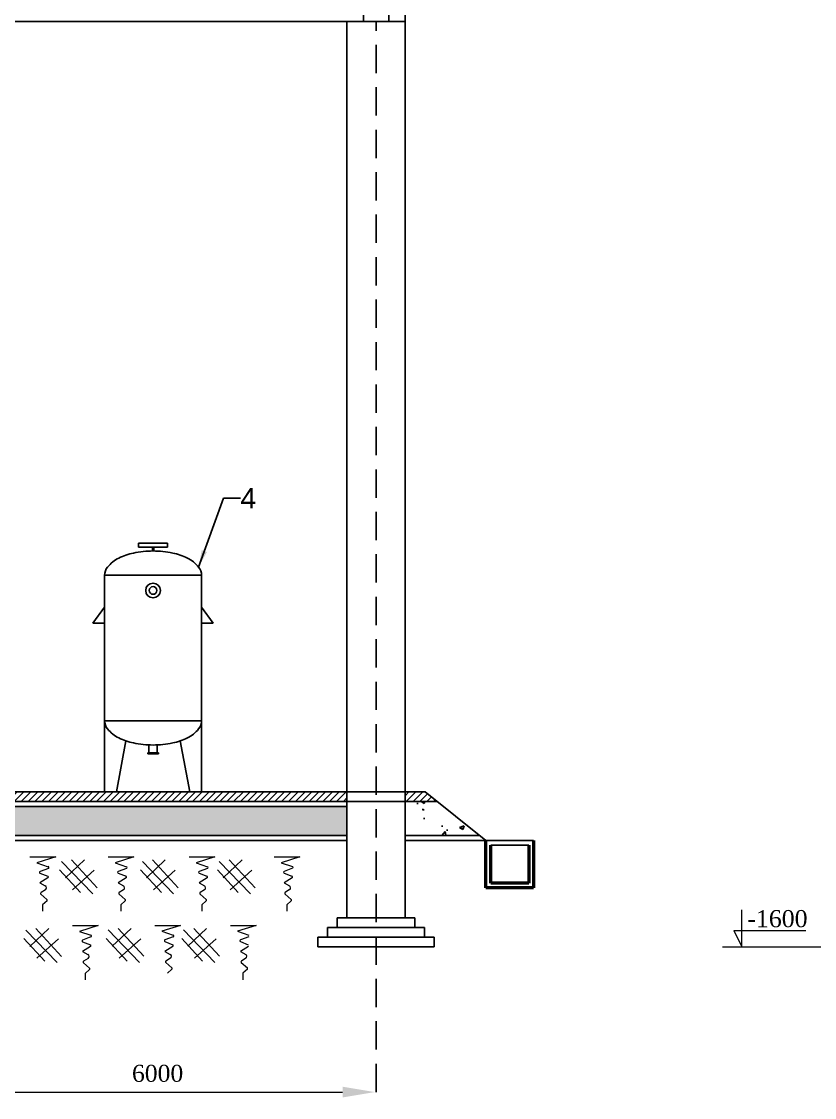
# Model space of a CAD drawing. Header units: inches. Extents: x 102447 to 288095, y 37526 to 105682.
# Drawn here: x 110512 to 111914, y 76817 to 78717 of the extents above; entities that cross this region are included whole.
import ezdxf

# ---------------------------------------------------------------- set-up
doc = ezdxf.new("R2010")
doc.units = ezdxf.units.IN
doc.header["$LTSCALE"] = 200
doc.header["$MEASUREMENT"] = 0
doc.linetypes.add('DASHED2', pattern=[0.375, 0.25, -0.125])
doc.linetypes.add('HIDDENX2', pattern=[0.75, 0.5, -0.25])
for name, color, linetype, lineweight in [('cat', 5, 'DASHED2', 25), ('chinh', 7, 'Continuous', 50), ('KI HIEU', 40, 'Continuous', 25), ('kich thuoc', 112, 'Continuous', 18), ('nen', 30, 'Continuous', 20)]:
    doc.layers.add(name, color=color, linetype=linetype, lineweight=lineweight)
doc.styles.get("Standard").update_dxf_attribs({"font": 'Font - TrueType - Arial.ttf'})
doc.dimstyles.get("Standard").update_dxf_attribs({"dimtxt": 30, "dimasz": 30, "dimexe": 0.18, "dimexo": 0.0625, "dimgap": 1, "dimtad": 1, "dimtoh": 1, "dimdec": 0, "dimzin": 0, "dimdsep": 46, "dimtxsty": 'Standard', "dimcen": 0.09, "dimadec": 0, "dimazin": 0, "dimtfac": 1, "dimtdec": 0, "dimtofl": 0, "dimtmove": 0, "dimatfit": 3, "dimfxl": 1, "dimtolj": 1, "dimtzin": 0, "dimarcsym": 0})
pattern_1 = [(45, (74868.65, 69824.75), (-6.0569414, 6.0569414), [])]

msp = doc.modelspace()

# ---------------------------------------------------------------- hatches: boundary and pattern name
at = {"layer": 'cat'}
h = msp.add_hatch(dxfattribs=at)
h.set_pattern_fill('ANSI31', color=256, scale=68.526469, style=0)
h.set_pattern_definition(pattern_1)
edge = h.paths.add_edge_path()
edge.add_line((106026.5, 77349.8), (107213.5, 77349.8))
h.paths.add_polyline_path([(110162.5, 77356.6), (110162.5, 77339.5), (111087.6, 77339.5), (111087.6, 77356.6)])
h = msp.add_hatch(dxfattribs=at)
h.set_pattern_fill('ANSI31', color=256, scale=68.526469, style=0)
h.set_pattern_definition([(45, (74514.543, 69825.52), (-6.0569414, 6.0569414), [])])
edge = h.paths.add_edge_path()
edge.add_line((111785.9, 77350.6), (110598.8, 77350.6))
h.paths.add_polyline_path([(106976, 77339.5), (106976, 77356.6), (106894.9, 77356.6), (106878, 77339.5)])
h = msp.add_hatch(dxfattribs=at)
h.set_pattern_fill('ANSI31', color=256, scale=68.526469, style=0)
h.set_pattern_definition(pattern_1)
edge = h.paths.add_edge_path()
edge.add_line((112140, 77349.8), (110953, 77349.8))
h.paths.add_polyline_path([(108003.9, 77356.6), (108003.9, 77339.5), (107078.8, 77339.5), (107078.8, 77356.6)])
h = msp.add_hatch(dxfattribs=at)
h.set_pattern_fill('ANSI31', color=256, scale=68.526469, style=0)
h.set_pattern_definition([(45, (76888.821, 69821.266), (-6.0569414, 6.0569414), [])])
edge = h.paths.add_edge_path()
edge.add_line((108046.7, 77346.3), (109233.7, 77346.3))
edge = h.paths.add_edge_path()
edge.add_line((113258.4, 77339.5), (113258.4, 77356.6))
edge.add_line((113258.4, 77356.6), (112281.9, 77356.6))
edge.add_line((112281.9, 77356.6), (112281.9, 77339.5))
edge.add_line((112281.9, 77339.5), (113241.3, 77339.5))
h = msp.add_hatch(dxfattribs=at)
h.set_pattern_fill('ANSI31', color=256, scale=68.526469, style=0)
h.set_pattern_definition([(45, (73707.245, 69821.266), (-6.0569414, 6.0569414), [])])
edge = h.paths.add_edge_path()
edge.add_line((113301.4, 77346.3), (112114.4, 77346.3))
h.paths.add_polyline_path([(109031.8, 77356.6), (109031.8, 77339.5), (108106.7, 77339.5), (108106.7, 77356.6)])
h = msp.add_hatch(dxfattribs=at)
h.set_pattern_fill('ANSI31', color=256, scale=68.526469, style=0)
h.set_pattern_definition([(45, (78050.226, 69824.75), (-6.0569414, 6.0569414), [])])
edge = h.paths.add_edge_path()
edge.add_line((109208.1, 77349.8), (110395.1, 77349.8))
h.paths.add_polyline_path([(113327, 77356.6), (113327, 77339.5), (114303.5, 77339.5), (114303.5, 77356.6)])
h = msp.add_hatch(dxfattribs=at)
h.set_pattern_fill('ANSI31', color=256, scale=68.526469, style=0)
h.set_pattern_definition([(45, (78813.611, 69818.596), (-6.0569414, 6.0569414), [])])
edge = h.paths.add_edge_path()
edge.add_line((116084.9, 77343.7), (114897.9, 77343.7))
h.paths.add_polyline_path([(111247.1, 77339.5), (111225.6, 77356.6), (111190.4, 77356.6), (111190.4, 77339.5)])
at = {"layer": 'KI HIEU', "linetype": 'HIDDENX2', "ltscale": 100}
h = msp.add_hatch(dxfattribs=at)
h.set_pattern_fill('AR-CONC', color=256, scale=11.421078, style=0)
h.set_pattern_definition([(50, (66190.465, 69974.37), (81.91885, -7.16697), [8.56581, -94.2239]), (355, (66190.465, 69974.37), (-15.8469, 85.90845), [6.85265, -75.37912]), (100.4514, (66197.29, 69973.775), (66.07201, 78.74143), [7.27982, -80.07799]), (46.1842, (66190.46, 69997.21), (121.89044, -18.90406), [12.8487, -141.33584]), (96.6356, (66200.62, 69995.64), (106.74856, 111.25476), [10.91973, -120.11696]), (351.1842, (66190.46, 69997.21), (106.74847, 111.25485), [10.27897, -113.06867]), (21, (66201.886, 69991.504), (68.17322, -45.98342), [8.56581, -94.2239]), (326, (66201.89, 69991.504), (27.78923, 82.81995), [6.85265, -75.37912]), (71.4514, (66207.57, 69987.67), (95.96248, 36.83646), [7.27982, -80.07799]), (37.5, (66190.465, 69974.373), (1.388787, 38.020068), [0, -74.46543, 0, -76.521224, 0, -75.664643]), (7.5, (66190.465, 69974.373), (30.045378, 45.04607), [0, -43.62852, 0, -72.75227, 0, -28.838223]), (327.5, (66164.996, 69974.373), (60.968278, -2.57601), [0, -28.552696, 0, -89.08441, 0, -118.20816]), (317.5, (66153.575, 69974.373), (66.60615, 11.43307), [0, -37.118504, 0, -59.161185, 0, -83.944925])])
h.paths.add_polyline_path([(110059.7, 77279.5), (110059.7, 77330.9), (109134.6, 77330.9), (109134.6, 77279.5)])
h.paths.add_polyline_path([(111087.6, 77279.5), (111087.6, 77330.9), (110162.5, 77330.9), (110162.5, 77279.5)])
h = msp.add_hatch(dxfattribs=at)
h.set_pattern_fill('AR-CONC', color=256, scale=11.421078, style=0)
h.set_pattern_definition([(50, (68194.38, 69974.95), (81.91885, -7.16697), [8.56581, -94.2239]), (355, (68194.38, 69974.95), (-15.8469, 85.90845), [6.85265, -75.37912]), (100.4514, (68201.21, 69974.35), (66.07201, 78.74143), [7.27982, -80.07799]), (46.1842, (68194.38, 69997.79), (121.89044, -18.90406), [12.8487, -141.33584]), (96.6356, (68204.54, 69996.22), (106.74856, 111.25476), [10.91973, -120.11696]), (351.1842, (68194.38, 69997.79), (106.74847, 111.25485), [10.27897, -113.06867]), (21, (68205.8, 69992.08), (68.17322, -45.98342), [8.56581, -94.2239]), (326, (68205.8, 69992.08), (27.78923, 82.81995), [6.85265, -75.37912]), (71.4514, (68211.48, 69988.25), (95.96248, 36.83646), [7.27982, -80.07799]), (37.5, (68194.38, 69974.948), (1.388787, 38.020068), [0, -74.46543, 0, -76.521224, 0, -75.664643]), (7.5, (68194.38, 69974.95), (30.045378, 45.04607), [0, -43.62852, 0, -72.75227, 0, -28.838223]), (327.5, (68168.912, 69974.948), (60.968278, -2.57601), [0, -28.552696, 0, -89.08441, 0, -118.20816]), (317.5, (68157.49, 69974.95), (66.60615, 11.43307), [0, -37.118504, 0, -59.161185, 0, -83.944925])])
h.paths.add_polyline_path([(111322.4, 77279.5), (111247.1, 77339.5), (111190.4, 77339.5), (111190.4, 77280.1)])

# ---------------------------------------------------------------- linework, layer by layer
for p, q in [((111190.5, 78717.4), (111190.5, 78953.6)), ((111116.7, 78717.4), (111116.7, 78788.9)), ((111161.5, 78717.4), (111161.5, 78788.9)), ((109083.3, 78717.4), (111190.5, 78717.4)), ((111161.5, 78717.4), (111116.7, 78717.4)), ((110719.2, 77788.8), (110719.2, 77795.6)), ((110719.2, 77795.6), (110743.9, 77795.6)), ((110743.8, 77788.8), (110719.2, 77788.8)), ((110743.8, 77788.8), (110743.8, 77782.1)), ((110743.8, 77788.8), (110770.6, 77788.8)), ((110770.6, 77795.6), (110743.9, 77795.6)), ((110746.1, 77788.8), (110746, 77782.1)), ((110770.6, 77788.8), (110770.6, 77795.6)), ((110659.3, 77482.2), (110659.3, 77739.2)), ((110830.7, 77482.2), (110830.7, 77739.2)), ((110659.3, 77683), (110638.5, 77654.8)), ((110830.7, 77683), (110851.4, 77654.8)), ((110638.5, 77654.8), (110659.3, 77654.8)), ((110851.4, 77654.8), (110830.7, 77654.8)), ((110659.3, 77482.2), (110659.3, 77356.6)), ((110830.7, 77482.2), (110830.7, 77356.6)), ((110680.3, 77356.6), (110697.1, 77446.5)), ((110737.7, 77425.5), (110737.7, 77439.5)), ((110752.3, 77425.5), (110752.3, 77439.5)), ((110809.7, 77356.6), (110792.9, 77446.5)), ((110745, 77425.5), (110735.6, 77425.5)), ((110735.6, 77425.5), (110735.6, 77423.5)), ((110735.6, 77423.5), (110754.3, 77423.5)), ((110745, 77425.5), (110754.3, 77425.5)), ((110754.3, 77425.5), (110754.3, 77423.5)), ((110162.5, 77356.6), (111087.6, 77356.6)), ((111087.6, 77356.6), (110830.7, 77356.6)), ((111225.6, 77356.6), (111087.6, 77356.6)), ((111225.6, 77356.6), (111333.2, 77270.9)), ((110162.5, 77339.5), (111087.6, 77339.5)), ((111087.6, 77330.9), (110162.5, 77330.9)), ((111087.6, 77339.5), (111247.1, 77339.5)), ((111087.6, 77279.5), (110162.5, 77279.5)), ((111087.6, 77270.9), (110162.5, 77270.9)), ((111322.4, 77279.5), (111190.4, 77279.5)), ((111333.2, 77270.9), (111190.4, 77270.9)), ((111333.2, 77270.9), (111417.2, 77270.9)), ((111341.6, 77262.5), (111408.8, 77262.5))]:
    msp.add_line(p, q)
at = {"color": 2}
for p, q in [((111087.6, 77356.6), (111087.6, 78717.4)), ((111190.4, 78717.4), (111190.4, 77356.6))]:
    msp.add_line(p, q, dxfattribs=at)
at = {"color": 6}
for p, q in [((111087.6, 77356.6), (111087.6, 77133.9)), ((111190.4, 77356.6), (111190.4, 77133.9)), ((111087.6, 77133.9), (111070.5, 77133.9)), ((111070.5, 77133.9), (111070.5, 77116.8)), ((111190.4, 77133.9), (111087.6, 77133.9)), ((111190.4, 77133.9), (111207.6, 77133.9)), ((111207.6, 77133.9), (111207.6, 77116.8)), ((111139, 77116.8), (111053.4, 77116.8)), ((111053.4, 77116.8), (111053.4, 77099.6)), ((111139, 77116.8), (111224.7, 77116.8)), ((111224.7, 77116.8), (111224.7, 77099.6)), ((111139, 77099.6), (111036.2, 77099.6)), ((111036.2, 77099.6), (111036.2, 77082.5)), ((111139, 77099.6), (111241.8, 77099.6)), ((111241.8, 77099.6), (111241.8, 77082.5)), ((111036.2, 77082.5), (111139, 77082.5)), ((111241.8, 77082.5), (111139, 77082.5))]:
    msp.add_line(p, q, dxfattribs=at)
for points in [[(110659.3, 77739.2), (110830.7, 77739.2, 0.174705), (110825.4, 77753.7, 0.104203), (110805.6, 77769.5, 0.064948), (110779.6, 77778.5, 0.051099), (110745, 77782.1, 0.051099), (110710.3, 77778.5, 0.064948), (110684.4, 77769.5, 0.104203), (110664.5, 77753.7, 0.174705)], [(110830.7, 77482.2), (110659.3, 77482.2, 0.174705), (110664.5, 77467.6, 0.104203), (110684.4, 77451.9, 0.064948), (110710.3, 77442.9, 0.051099), (110745, 77439.3, 0.051099), (110779.6, 77442.9, 0.064948), (110805.6, 77451.9, 0.104203), (110825.4, 77467.6, 0.174705)]]:
    msp.add_lwpolyline(points, format="xyb", close=True)
for radius in [13, 13, 6.79]:
    msp.add_circle((110745, 77712.3), radius)
at = {"layer": 'cat', "color": 177, "true_color": 0x293189}
msp.add_line((111139, 76826.2), (111139, 78717.4), dxfattribs=at)
at = {"layer": 'chinh'}
for p, q in [((111333.2, 77186.9), (111333.2, 77270.9)), ((111417.2, 77270.9), (111417.2, 77186.9)), ((111341.6, 77195.3), (111341.6, 77262.5)), ((111408.8, 77262.5), (111408.8, 77195.3)), ((111408.8, 77195.3), (111341.6, 77195.3)), ((111417.2, 77186.9), (111333.2, 77186.9))]:
    msp.add_line(p, q, dxfattribs=at)
at = {"layer": 'kich thuoc', "linetype": 'Continuous', "lineweight": 20}
for p, q in [((111785.4, 77082.5), (111785.4, 77148.1)), ((111771.1, 77111.6), (111898.3, 77111.6)), ((111771.1, 77111.6), (111785.4, 77082.5)), ((111751.2, 77082.5), (112142.9, 77082.5)), ((110111.1, 76826.2), (111080, 76826.2))]:
    msp.add_line(p, q, dxfattribs=at)
msp.add_solid([(111080, 76835.7), (111080, 76816.7), (111137.1, 76826.2)], dxfattribs=at)
at = {"layer": 'nen', "linetype": 'ByBlock', "ltscale": 15}
for p, q in [((110527.4, 77241.5), (110572.9, 77241.5)), ((110527.4, 77241.5), (110572.9, 77241.5)), ((110572.9, 77241.5), (110539.8, 77231.3)), ((110572.9, 77241.5), (110539.8, 77231.3)), ((110539.8, 77231.3), (110559.8, 77224.4)), ((110539.8, 77231.3), (110559.8, 77224.4)), ((110583.1, 77233.8), (110638.2, 77176.2)), ((110583.1, 77233.8), (110638.2, 77176.2)), ((110623.5, 77236.2), (110590.2, 77204.7)), ((110623.5, 77236.2), (110590.2, 77204.7)), ((110600.7, 77236.2), (110646.3, 77187.2)), ((110600.7, 77236.2), (110646.3, 77187.2)), ((110665.6, 77241.5), (110711.1, 77241.5)), ((110665.6, 77241.5), (110711.1, 77241.5)), ((110711.1, 77241.5), (110678, 77231.3)), ((110711.1, 77241.5), (110678, 77231.3)), ((110678, 77231.3), (110698, 77224.4)), ((110678, 77231.3), (110698, 77224.4)), ((110726.2, 77233.8), (110781.2, 77176.2)), ((110726.2, 77233.8), (110781.2, 77176.2)), ((110766.6, 77236.2), (110733.3, 77204.7)), ((110766.6, 77236.2), (110733.3, 77204.7)), ((110743.8, 77236.2), (110789.4, 77187.2)), ((110743.8, 77236.2), (110789.4, 77187.2)), ((110808.6, 77241.5), (110854.2, 77241.5)), ((110808.6, 77241.5), (110854.2, 77241.5)), ((110854.2, 77241.5), (110821.1, 77231.3)), ((110854.2, 77241.5), (110821.1, 77231.3)), ((110821.1, 77231.3), (110841.1, 77224.4)), ((110821.1, 77231.3), (110841.1, 77224.4)), ((110861.9, 77233.8), (110917, 77176.2)), ((110861.9, 77233.8), (110917, 77176.2)), ((110902.4, 77236.2), (110869.1, 77204.7)), ((110902.4, 77236.2), (110869.1, 77204.7)), ((110879.6, 77236.2), (110925.2, 77187.2)), ((110879.6, 77236.2), (110925.2, 77187.2)), ((110958.9, 77241.5), (111004.4, 77241.5)), ((110958.9, 77241.5), (111004.4, 77241.5)), ((111004.4, 77241.5), (110971.3, 77231.4)), ((111004.4, 77241.5), (110971.3, 77231.4)), ((110971.3, 77231.4), (110991.3, 77224.5)), ((110971.3, 77231.4), (110991.3, 77224.5)), ((110545.1, 77213.1), (110558.9, 77207.5)), ((110545.1, 77213.1), (110558.9, 77207.5)), ((110559.9, 77221.4), (110545.2, 77216.1)), ((110559.9, 77221.4), (110545.2, 77216.1)), ((110579.7, 77218.7), (110616.5, 77178.5)), ((110579.7, 77218.7), (110616.5, 77178.5)), ((110640.6, 77218.2), (110602.5, 77183.7)), ((110640.6, 77218.2), (110602.5, 77183.7)), ((110683.3, 77213.1), (110697.2, 77207.5)), ((110683.3, 77213.1), (110697.2, 77207.5)), ((110698.1, 77221.4), (110683.4, 77216.1)), ((110698.1, 77221.4), (110683.4, 77216.1)), ((110722.8, 77218.7), (110759.6, 77178.5)), ((110722.8, 77218.7), (110759.6, 77178.5)), ((110783.7, 77218.2), (110745.6, 77183.7)), ((110783.7, 77218.2), (110745.6, 77183.7)), ((110826.4, 77213.1), (110840.2, 77207.5)), ((110826.4, 77213.1), (110840.2, 77207.5)), ((110841.1, 77221.4), (110826.5, 77216.1)), ((110841.1, 77221.4), (110826.5, 77216.1)), ((110858.6, 77218.7), (110895.4, 77178.5)), ((110858.6, 77218.7), (110895.4, 77178.5)), ((110919.5, 77218.2), (110881.4, 77183.7)), ((110919.5, 77218.2), (110881.4, 77183.7)), ((110976.6, 77213.1), (110990.4, 77207.5)), ((110976.6, 77213.1), (110990.4, 77207.5)), ((110991.4, 77221.5), (110976.7, 77216.1)), ((110991.4, 77221.5), (110976.7, 77216.1)), ((110559.2, 77204.6), (110545.1, 77195.7)), ((110559.2, 77204.6), (110545.1, 77195.7)), ((110545.1, 77195.7), (110554.4, 77190.5)), ((110545.1, 77195.7), (110554.4, 77190.5)), ((110697.4, 77204.6), (110683.3, 77195.7)), ((110697.4, 77204.6), (110683.3, 77195.7)), ((110683.3, 77195.7), (110692.7, 77190.5)), ((110683.3, 77195.7), (110692.7, 77190.5)), ((110840.5, 77204.6), (110826.4, 77195.7)), ((110840.5, 77204.6), (110826.4, 77195.7)), ((110826.4, 77195.7), (110835.7, 77190.5)), ((110826.4, 77195.7), (110835.7, 77190.5)), ((110990.7, 77204.7), (110976.6, 77195.7)), ((110990.7, 77204.7), (110976.6, 77195.7)), ((110976.6, 77195.7), (110985.9, 77190.6)), ((110976.6, 77195.7), (110985.9, 77190.6)), ((110546.7, 77176.1), (110557.4, 77166.5)), ((110546.7, 77176.1), (110557.4, 77166.5)), ((110554.7, 77183.7), (110546.9, 77178.6)), ((110554.7, 77183.7), (110546.9, 77178.6)), ((110684.9, 77176.1), (110695.7, 77166.5)), ((110684.9, 77176.1), (110695.7, 77166.5)), ((110692.9, 77183.7), (110685.1, 77178.6)), ((110692.9, 77183.7), (110685.1, 77178.6)), ((110827.9, 77176.1), (110838.7, 77166.5)), ((110827.9, 77176.1), (110838.7, 77166.5)), ((110836, 77183.7), (110828.1, 77178.6)), ((110836, 77183.7), (110828.1, 77178.6)), ((110978.2, 77176.1), (110988.9, 77166.6)), ((110978.2, 77176.1), (110988.9, 77166.6)), ((110986.2, 77183.8), (110978.4, 77178.7)), ((110986.2, 77183.8), (110978.4, 77178.7)), ((110557.5, 77164.1), (110549.7, 77157)), ((110557.5, 77164.1), (110549.7, 77157)), ((110549.7, 77157), (110549.7, 77145.6)), ((110549.7, 77157), (110549.7, 77145.6)), ((110695.7, 77164.1), (110687.9, 77157)), ((110695.7, 77164.1), (110687.9, 77157)), ((110687.9, 77157), (110687.9, 77145.6)), ((110687.9, 77157), (110687.9, 77145.6)), ((110838.7, 77164.1), (110830.9, 77157)), ((110838.7, 77164.1), (110830.9, 77157)), ((110830.9, 77157), (110830.9, 77145.6)), ((110830.9, 77157), (110830.9, 77145.6)), ((110989, 77164.2), (110981.2, 77157)), ((110989, 77164.2), (110981.2, 77157)), ((110981.2, 77157), (110981.2, 77145.7)), ((110981.2, 77157), (110981.2, 77145.7)), ((110560.6, 77115), (110527.3, 77083.5)), ((110560.6, 77115), (110527.3, 77083.5)), ((110537.8, 77115), (110583.4, 77066)), ((110537.8, 77115), (110583.4, 77066)), ((110602.7, 77120.2), (110648.2, 77120.2)), ((110602.7, 77120.2), (110648.2, 77120.2)), ((110648.2, 77120.2), (110615.1, 77110.1)), ((110648.2, 77120.2), (110615.1, 77110.1)), ((110706.1, 77115.2), (110672.8, 77083.7)), ((110706.1, 77115.2), (110672.8, 77083.7)), ((110683.3, 77115.2), (110728.9, 77066.2)), ((110683.3, 77115.2), (110728.9, 77066.2)), ((110748.2, 77120.5), (110793.7, 77120.5)), ((110748.2, 77120.5), (110793.7, 77120.5)), ((110793.7, 77120.5), (110760.6, 77110.3)), ((110793.7, 77120.5), (110760.6, 77110.3)), ((110839.5, 77115.2), (110806.2, 77083.7)), ((110839.5, 77115.2), (110806.2, 77083.7)), ((110816.7, 77115.2), (110862.3, 77066.2)), ((110816.7, 77115.2), (110862.3, 77066.2)), ((110881.5, 77120.5), (110927.1, 77120.5)), ((110881.5, 77120.5), (110927.1, 77120.5)), ((110881.5, 77120.5), (110927.1, 77120.5)), ((110881.5, 77120.5), (110927.1, 77120.5)), ((110927.1, 77120.5), (110893.9, 77110.3)), ((110927.1, 77120.5), (110893.9, 77110.3)), ((110927.1, 77120.5), (110893.9, 77110.3)), ((110927.1, 77120.5), (110893.9, 77110.3)), ((110516.8, 77097.5), (110553.6, 77057.2)), ((110516.8, 77097.5), (110553.6, 77057.2)), ((110520.2, 77112.5), (110575.3, 77055)), ((110520.2, 77112.5), (110575.3, 77055)), ((110577.7, 77096.9), (110539.6, 77062.5)), ((110577.7, 77096.9), (110539.6, 77062.5)), ((110615.1, 77110.1), (110635.1, 77103.2)), ((110615.1, 77110.1), (110635.1, 77103.2)), ((110635.2, 77100.2), (110620.5, 77094.8)), ((110635.2, 77100.2), (110620.5, 77094.8)), ((110662.3, 77097.7), (110699.1, 77057.4)), ((110662.3, 77097.7), (110699.1, 77057.4)), ((110665.7, 77112.7), (110720.7, 77055.2)), ((110665.7, 77112.7), (110720.7, 77055.2)), ((110723.2, 77097.1), (110685.1, 77062.7)), ((110723.2, 77097.1), (110685.1, 77062.7)), ((110760.6, 77110.3), (110780.6, 77103.4)), ((110760.6, 77110.3), (110780.6, 77103.4)), ((110780.6, 77100.4), (110766, 77095)), ((110780.6, 77100.4), (110766, 77095)), ((110795.7, 77097.7), (110832.5, 77057.4)), ((110795.7, 77097.7), (110832.5, 77057.4)), ((110799, 77112.7), (110854.1, 77055.2)), ((110799, 77112.7), (110854.1, 77055.2)), ((110856.6, 77097.1), (110818.4, 77062.7)), ((110856.6, 77097.1), (110818.4, 77062.7)), ((110893.9, 77110.3), (110914, 77103.4)), ((110893.9, 77110.3), (110914, 77103.4)), ((110893.9, 77110.3), (110914, 77103.4)), ((110893.9, 77110.3), (110914, 77103.4)), ((110914, 77100.4), (110899.3, 77095)), ((110914, 77100.4), (110899.3, 77095)), ((110914, 77100.4), (110899.3, 77095)), ((110914, 77100.4), (110899.3, 77095)), ((110620.4, 77091.8), (110634.2, 77086.2)), ((110620.4, 77091.8), (110634.2, 77086.2)), ((110634.5, 77083.4), (110620.4, 77074.4)), ((110634.5, 77083.4), (110620.4, 77074.4)), ((110765.9, 77092.1), (110779.7, 77086.4)), ((110765.9, 77092.1), (110779.7, 77086.4)), ((110780, 77083.6), (110765.9, 77074.6)), ((110780, 77083.6), (110765.9, 77074.6)), ((110899.3, 77092.1), (110913.1, 77086.4)), ((110899.3, 77092.1), (110913.1, 77086.4)), ((110899.3, 77092.1), (110913.1, 77086.4)), ((110899.3, 77092.1), (110913.1, 77086.4)), ((110913.4, 77083.6), (110899.3, 77074.6)), ((110913.4, 77083.6), (110899.3, 77074.6)), ((110913.4, 77083.6), (110899.3, 77074.6)), ((110913.4, 77083.6), (110899.3, 77074.6)), ((110620.4, 77074.4), (110629.7, 77069.3)), ((110620.4, 77074.4), (110629.7, 77069.3)), ((110630, 77062.4), (110622.2, 77057.3)), ((110630, 77062.4), (110622.2, 77057.3)), ((110765.9, 77074.6), (110775.2, 77069.5)), ((110765.9, 77074.6), (110775.2, 77069.5)), ((110775.5, 77062.7), (110767.6, 77057.6)), ((110775.5, 77062.7), (110767.6, 77057.6)), ((110899.3, 77074.6), (110908.6, 77069.5)), ((110899.3, 77074.6), (110908.6, 77069.5)), ((110899.3, 77074.6), (110908.6, 77069.5)), ((110899.3, 77074.6), (110908.6, 77069.5)), ((110908.8, 77062.7), (110901, 77057.6)), ((110908.8, 77062.7), (110901, 77057.6)), ((110908.8, 77062.7), (110901, 77057.6)), ((110908.8, 77062.7), (110901, 77057.6)), ((110622, 77054.8), (110632.7, 77045.2)), ((110622, 77054.8), (110632.7, 77045.2)), ((110632.8, 77042.9), (110625, 77035.7)), ((110632.8, 77042.9), (110625, 77035.7)), ((110767.5, 77055), (110778.2, 77045.5)), ((110767.5, 77055), (110778.2, 77045.5)), ((110778.3, 77043.1), (110770.4, 77036)), ((110778.3, 77043.1), (110770.4, 77036)), ((110900.8, 77055), (110911.6, 77045.5)), ((110900.8, 77055), (110911.6, 77045.5)), ((110900.8, 77055), (110911.6, 77045.5)), ((110900.8, 77055), (110911.6, 77045.5)), ((110911.6, 77043.1), (110903.8, 77036)), ((110911.6, 77043.1), (110903.8, 77036)), ((110911.6, 77043.1), (110903.8, 77036)), ((110911.6, 77043.1), (110903.8, 77036)), ((110625, 77035.7), (110625, 77024.3)), ((110625, 77035.7), (110625, 77024.3)), ((110903.8, 77036), (110903.8, 77024.6)), ((110903.8, 77036), (110903.8, 77024.6)), ((110903.8, 77036), (110903.8, 77024.6)), ((110903.8, 77036), (110903.8, 77024.6))]:
    msp.add_line(p, q, dxfattribs=at)
for centre, radius, start, end in [((110545.7, 77214.6), 1.6, 110.1172, 247.8543), ((110545.7, 77214.6), 1.6, 110.1172, 247.8543), ((110559.3, 77222.9), 1.6, 290.1172, 71.0478), ((110559.3, 77222.9), 1.6, 290.1172, 71.0478), ((110683.9, 77214.6), 1.6, 110.1172, 247.8543), ((110683.9, 77214.6), 1.6, 110.1172, 247.8543), ((110697.5, 77222.9), 1.6, 290.1172, 71.0478), ((110697.5, 77222.9), 1.6, 290.1172, 71.0478), ((110827, 77214.6), 1.6, 110.1172, 247.8543), ((110827, 77214.6), 1.6, 110.1172, 247.8543), ((110840.6, 77222.9), 1.6, 290.1172, 71.0478), ((110840.6, 77222.9), 1.6, 290.1172, 71.0478), ((110977.2, 77214.6), 1.6, 110.1172, 247.8543), ((110977.2, 77214.6), 1.6, 110.1172, 247.8543), ((110990.8, 77223), 1.6, 290.1172, 71.0478), ((110990.8, 77223), 1.6, 290.1172, 71.0478), ((110552.5, 77187), 3.99, 302.9968, 61.2142), ((110552.5, 77187), 3.99, 302.9968, 61.2142), ((110558.3, 77206), 1.6, 302.4444, 67.8543), ((110558.3, 77206), 1.6, 302.4444, 67.8543), ((110690.7, 77187), 3.99, 302.9968, 61.2142), ((110690.7, 77187), 3.99, 302.9968, 61.2142), ((110696.5, 77206), 1.6, 302.4444, 67.8543), ((110696.5, 77206), 1.6, 302.4444, 67.8543), ((110833.8, 77187), 3.99, 302.9968, 61.2142), ((110833.8, 77187), 3.99, 302.9968, 61.2142), ((110839.6, 77206), 1.6, 302.4444, 67.8543), ((110839.6, 77206), 1.6, 302.4444, 67.8543), ((110984, 77187.1), 3.99, 302.9968, 61.2142), ((110984, 77187.1), 3.99, 302.9968, 61.2142), ((110989.8, 77206), 1.6, 302.4444, 67.8543), ((110989.8, 77206), 1.6, 302.4444, 67.8543), ((110547.7, 77177.3), 1.6, 122.9968, 228.3959), ((110547.7, 77177.3), 1.6, 122.9968, 228.3959), ((110685.9, 77177.3), 1.6, 122.9968, 228.3959), ((110685.9, 77177.3), 1.6, 122.9968, 228.3959), ((110829, 77177.3), 1.6, 122.9968, 228.3959), ((110829, 77177.3), 1.6, 122.9968, 228.3959), ((110979.2, 77177.3), 1.6, 122.9968, 228.3959), ((110979.2, 77177.3), 1.6, 122.9968, 228.3959), ((110556.4, 77165.3), 1.6, 312.4809, 48.3959), ((110556.4, 77165.3), 1.6, 312.4809, 48.3959), ((110694.6, 77165.3), 1.6, 312.4809, 48.3959), ((110694.6, 77165.3), 1.6, 312.4809, 48.3959), ((110837.7, 77165.3), 1.6, 312.4809, 48.3959), ((110837.7, 77165.3), 1.6, 312.4809, 48.3959), ((110987.9, 77165.4), 1.6, 312.4809, 48.3959), ((110987.9, 77165.4), 1.6, 312.4809, 48.3959), ((110621, 77093.3), 1.6, 110.1172, 247.8543), ((110621, 77093.3), 1.6, 110.1172, 247.8543), ((110634.6, 77101.7), 1.6, 290.1172, 71.0478), ((110634.6, 77101.7), 1.6, 290.1172, 71.0478), ((110766.5, 77093.5), 1.6, 110.1172, 247.8543), ((110766.5, 77093.5), 1.6, 110.1172, 247.8543), ((110780.1, 77101.9), 1.6, 290.1172, 71.0478), ((110780.1, 77101.9), 1.6, 290.1172, 71.0478), ((110899.9, 77093.5), 1.6, 110.1172, 247.8543), ((110899.9, 77093.5), 1.6, 110.1172, 247.8543), ((110899.9, 77093.5), 1.6, 110.1172, 247.8543), ((110899.9, 77093.5), 1.6, 110.1172, 247.8543), ((110633.6, 77084.7), 1.6, 302.4444, 67.8543), ((110633.6, 77084.7), 1.6, 302.4444, 67.8543), ((110779.1, 77085), 1.6, 302.4444, 67.8543), ((110779.1, 77085), 1.6, 302.4444, 67.8543), ((110623, 77056), 1.6, 122.9968, 228.3959), ((110623, 77056), 1.6, 122.9968, 228.3959), ((110627.8, 77065.8), 3.99, 302.9968, 61.2142), ((110627.8, 77065.8), 3.99, 302.9968, 61.2142), ((110768.5, 77056.2), 1.6, 122.9968, 228.3959), ((110768.5, 77056.2), 1.6, 122.9968, 228.3959), ((110773.3, 77066), 3.99, 302.9968, 61.2142), ((110773.3, 77066), 3.99, 302.9968, 61.2142), ((110901.9, 77056.2), 1.6, 122.9968, 228.3959), ((110901.9, 77056.2), 1.6, 122.9968, 228.3959), ((110901.9, 77056.2), 1.6, 122.9968, 228.3959), ((110901.9, 77056.2), 1.6, 122.9968, 228.3959), ((110906.7, 77066), 3.99, 302.9968, 61.2142), ((110906.7, 77066), 3.99, 302.9968, 61.2142), ((110631.7, 77044.1), 1.6, 312.4809, 48.3959), ((110631.7, 77044.1), 1.6, 312.4809, 48.3959), ((110777.2, 77044.3), 1.6, 312.4809, 48.3959), ((110777.2, 77044.3), 1.6, 312.4809, 48.3959), ((110910.5, 77044.3), 1.6, 312.4809, 48.3959), ((110910.5, 77044.3), 1.6, 312.4809, 48.3959)]:
    msp.add_arc(centre, radius, start, end, dxfattribs=at)

# ---------------------------------------------------------------- texts
at = {"insert": (110899.3, 77893.2), "char_height": 36, "width": 60.076, "attachment_point": 1}
msp.add_mtext('\\A1;4', dxfattribs=at)
at = {"layer": 'kich thuoc', "linetype": 'Continuous', "lineweight": 20, "insert": (111795.1, 77147.7), "char_height": 30.232, "width": 27.112, "attachment_point": 1}
msp.add_mtext('{\\fTimes New Roman|b0|i0|c0|p18;-1600}', dxfattribs=at)
at = {"layer": 'kich thuoc', "linetype": 'Continuous', "lineweight": 20, "insert": (110753, 76859.1), "char_height": 30, "attachment_point": 5}
msp.add_mtext('{\\fTimes New Roman|b0|i0|c0|p18;6000}', dxfattribs=at)

# ---------------------------------------------------------------- leaders
at = {"annotation_type": 0, "has_hookline": 1, "hookline_direction": 0, "text_width": 24.9}
msp.add_leader([(110825.4, 77753.7), (110869.2, 77875.2), (110899.2, 77875.2)], dimstyle='Standard', override={"dimgap": 0.09, "dimtad": 0}, dxfattribs=at)

doc.saveas('drawing.dxf')
